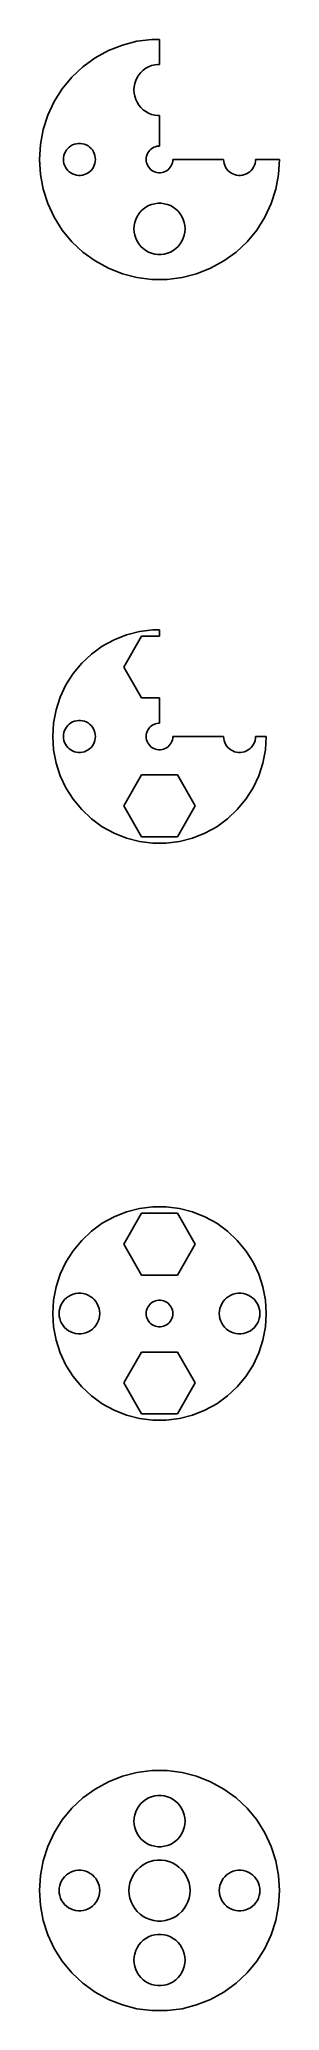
# Model space of a CAD drawing. Header units: metres. Extents: x -11 to 11, y -11 to 173.
import ezdxf

# ---------------------------------------------------------------- set-up
doc = ezdxf.new("R2010")
doc.units = ezdxf.units.M

msp = doc.modelspace()

# ---------------------------------------------------------------- linework, layer by layer
for p, q in [((-4.79001, 172.179), (-6.02805, 171.499)), ((-3.47644, 172.699), (-4.79001, 172.179)), ((-2.10803, 173.051), (-3.47644, 172.699)), ((-0.70639, 173.228), (-2.10803, 173.051)), ((0, 173.228), (-0.70639, 173.228)), ((0, 170.895), (0, 173.228)), ((-8.20088, 169.701), (-9.10144, 168.613)), ((-7.17101, 170.668), (-8.20088, 169.701)), ((-6.02805, 171.499), (-7.17101, 170.668)), ((-2.10313, 169.656), (-1.94164, 169.911)), ((-1.94164, 169.911), (-1.74951, 170.143)), ((-1.74951, 170.143), (-1.52982, 170.349)), ((-1.52982, 170.349), (-1.28598, 170.526)), ((-1.28598, 170.526), (-1.02187, 170.672)), ((-1.02187, 170.672), (-0.741638, 170.783)), ((-0.741638, 170.783), (-0.449707, 170.857)), ((-0.449707, 170.857), (-0.150696, 170.895)), ((-0.150696, 170.895), (0, 170.895)), ((-9.10144, 168.613), (-9.85844, 167.42)), ((-2.39999, 168.5), (-2.38107, 168.801)), ((-2.38107, 168.199), (-2.39999, 168.5)), ((-2.38107, 168.801), (-2.32458, 169.097)), ((-2.32458, 167.903), (-2.38107, 168.199)), ((-2.32458, 169.097), (-2.23146, 169.383)), ((-2.23146, 167.617), (-2.32458, 167.903)), ((-2.23146, 169.383), (-2.10313, 169.656)), ((-10.46, 166.141), (-10.8965, 164.798)), ((-9.85844, 167.42), (-10.46, 166.141)), ((-2.10313, 167.344), (-2.23146, 167.617)), ((-1.94164, 167.089), (-2.10313, 167.344)), ((-1.74951, 166.857), (-1.94164, 167.089)), ((-1.52982, 166.651), (-1.74951, 166.857)), ((-1.28598, 166.474), (-1.52982, 166.651)), ((-1.02187, 166.328), (-1.28598, 166.474)), ((-0.741638, 166.217), (-1.02187, 166.328)), ((-0.449707, 166.143), (-0.741638, 166.217)), ((-0.150696, 166.105), (-0.449707, 166.143)), ((0, 166.105), (-0.150696, 166.105)), ((0, 163.248), (0, 166.105)), ((-10.8965, 164.798), (-11.1613, 163.41)), ((-11.1613, 163.41), (-11.25, 162)), ((-8.98816, 162.188), (-8.95287, 162.373)), ((-8.95287, 162.373), (-8.89465, 162.552)), ((-8.89465, 162.552), (-8.81445, 162.723)), ((-8.81445, 162.723), (-8.71352, 162.882)), ((-8.71352, 162.882), (-8.59344, 163.027)), ((-8.59344, 163.027), (-8.45613, 163.156)), ((-8.45613, 163.156), (-8.30373, 163.266)), ((-8.30373, 163.266), (-8.13866, 163.357)), ((-8.13866, 163.357), (-7.96352, 163.427)), ((-7.96352, 163.427), (-7.78107, 163.473)), ((-7.78107, 163.473), (-7.59418, 163.497)), ((-7.59418, 163.497), (-7.40581, 163.497)), ((-7.40581, 163.497), (-7.21892, 163.473)), ((-7.21892, 163.473), (-7.03647, 163.427)), ((-7.03647, 163.427), (-6.86133, 163.357)), ((-6.86133, 163.357), (-6.69626, 163.266)), ((-6.69626, 163.266), (-6.54385, 163.156)), ((-6.54385, 163.156), (-6.40654, 163.027)), ((-6.40654, 163.027), (-6.28647, 162.882)), ((-6.28647, 162.882), (-6.18553, 162.723)), ((-6.18553, 162.723), (-6.10533, 162.552)), ((-6.10533, 162.552), (-6.04712, 162.373)), ((-6.04712, 162.373), (-6.01183, 162.188)), ((-1.21072, 162.311), (-1.16222, 162.46)), ((-1.16222, 162.46), (-1.09538, 162.602)), ((-1.09538, 162.602), (-1.01126, 162.735)), ((-1.01126, 162.735), (-0.911209, 162.856)), ((-0.911209, 162.856), (-0.796768, 162.963)), ((-0.796768, 162.963), (-0.669769, 163.055)), ((-0.669769, 163.055), (-0.532211, 163.131)), ((-0.532211, 163.131), (-0.386261, 163.189)), ((-0.386261, 163.189), (-0.234222, 163.228)), ((-0.234222, 163.228), (-0.078476, 163.248)), ((-0.078476, 163.248), (0, 163.248)), ((-11.25, 162), (-11.1613, 160.59)), ((-11.1613, 160.59), (-10.8965, 159.202)), ((-9, 162), (-8.98816, 162.188)), ((-8.98816, 161.812), (-9, 162)), ((-8.95287, 161.627), (-8.98816, 161.812)), ((-8.89465, 161.448), (-8.95287, 161.627)), ((-8.81445, 161.277), (-8.89465, 161.448)), ((-8.71352, 161.118), (-8.81445, 161.277)), ((-8.59344, 160.973), (-8.71352, 161.118)), ((-8.45613, 160.844), (-8.59344, 160.973)), ((-8.30373, 160.734), (-8.45613, 160.844)), ((-8.13866, 160.643), (-8.30373, 160.734)), ((-7.96352, 160.573), (-8.13866, 160.643)), ((-7.78107, 160.527), (-7.96352, 160.573)), ((-7.59418, 160.503), (-7.78107, 160.527)), ((-7.40581, 160.503), (-7.59418, 160.503)), ((-7.21892, 160.527), (-7.40581, 160.503)), ((-7.03647, 160.573), (-7.21892, 160.527)), ((-6.86133, 160.643), (-7.03647, 160.573)), ((-6.69626, 160.734), (-6.86133, 160.643)), ((-6.54385, 160.844), (-6.69626, 160.734)), ((-6.40654, 160.973), (-6.54385, 160.844)), ((-6.28647, 161.118), (-6.40654, 160.973)), ((-6.18553, 161.277), (-6.28647, 161.118)), ((-6.10533, 161.448), (-6.18553, 161.277)), ((-6.04712, 161.627), (-6.10533, 161.448)), ((-6.01183, 161.812), (-6.04712, 161.627)), ((-6.01183, 162.188), (-6, 162)), ((-6, 162), (-6.01183, 161.812)), ((-1.25, 162), (-1.24014, 162.157)), ((-1.24014, 161.843), (-1.25, 162)), ((-1.24014, 162.157), (-1.21072, 162.311)), ((-1.21072, 161.689), (-1.24014, 161.843)), ((-1.16222, 161.54), (-1.21072, 161.689)), ((-1.09538, 161.398), (-1.16222, 161.54)), ((-1.01126, 161.265), (-1.09538, 161.398)), ((-0.911209, 161.144), (-1.01126, 161.265)), ((-0.796768, 161.037), (-0.911209, 161.144)), ((-0.669769, 160.945), (-0.796768, 161.037)), ((-0.532211, 160.869), (-0.669769, 160.945)), ((-0.386261, 160.811), (-0.532211, 160.869)), ((-0.234222, 160.772), (-0.386261, 160.811)), ((-0.078476, 160.752), (-0.234222, 160.772)), ((0.078476, 160.752), (-0.078476, 160.752)), ((0.234222, 160.772), (0.078476, 160.752)), ((0.386261, 160.811), (0.234222, 160.772)), ((0.532211, 160.869), (0.386261, 160.811)), ((0.669769, 160.945), (0.532211, 160.869)), ((0.796768, 161.037), (0.669769, 160.945)), ((0.911209, 161.144), (0.796768, 161.037)), ((1.01126, 161.265), (0.911209, 161.144)), ((1.09538, 161.398), (1.01126, 161.265)), ((1.16222, 161.54), (1.09538, 161.398)), ((1.21072, 161.689), (1.16222, 161.54)), ((1.24014, 161.843), (1.21072, 161.689)), ((1.25, 162), (1.24014, 161.843)), ((6, 162), (1.25, 162)), ((6.01183, 161.812), (6, 162)), ((6.04712, 161.627), (6.01183, 161.812)), ((6.10533, 161.448), (6.04712, 161.627)), ((6.18553, 161.277), (6.10533, 161.448)), ((6.28647, 161.118), (6.18553, 161.277)), ((6.40654, 160.973), (6.28647, 161.118)), ((6.54385, 160.844), (6.40654, 160.973)), ((6.69626, 160.734), (6.54385, 160.844)), ((6.86133, 160.643), (6.69626, 160.734)), ((7.03647, 160.573), (6.86133, 160.643)), ((7.21892, 160.527), (7.03647, 160.573)), ((7.40581, 160.503), (7.21892, 160.527)), ((7.59418, 160.503), (7.40581, 160.503)), ((7.78107, 160.527), (7.59418, 160.503)), ((7.96352, 160.573), (7.78107, 160.527)), ((8.13866, 160.643), (7.96352, 160.573)), ((8.30373, 160.734), (8.13866, 160.643)), ((8.45613, 160.844), (8.30373, 160.734)), ((8.59344, 160.973), (8.45613, 160.844)), ((8.71352, 161.118), (8.59344, 160.973)), ((8.81445, 161.277), (8.71352, 161.118)), ((8.89465, 161.448), (8.81445, 161.277)), ((8.95287, 161.627), (8.89465, 161.448)), ((8.98816, 161.812), (8.95287, 161.627)), ((9, 162), (8.98816, 161.812)), ((11.25, 162), (9, 162)), ((10.8965, 159.202), (11.1613, 160.59)), ((11.1613, 160.59), (11.25, 162)), ((-10.8965, 159.202), (-10.46, 157.859)), ((10.46, 157.859), (10.8965, 159.202)), ((-10.46, 157.859), (-9.85844, 156.58)), ((-2.10313, 156.656), (-1.94164, 156.911)), ((-1.94164, 156.911), (-1.74951, 157.143)), ((-1.74951, 157.143), (-1.52982, 157.349)), ((-1.52982, 157.349), (-1.28598, 157.526)), ((-1.28598, 157.526), (-1.02187, 157.672)), ((-1.02187, 157.672), (-0.741638, 157.783)), ((-0.741638, 157.783), (-0.449707, 157.857)), ((-0.449707, 157.857), (-0.150696, 157.895)), ((-0.150696, 157.895), (0.150696, 157.895)), ((0.150696, 157.895), (0.449707, 157.857)), ((0.449707, 157.857), (0.741638, 157.783)), ((0.741638, 157.783), (1.02187, 157.672)), ((1.02187, 157.672), (1.28598, 157.526)), ((1.28598, 157.526), (1.52982, 157.349)), ((1.52982, 157.349), (1.74951, 157.143)), ((1.74951, 157.143), (1.94164, 156.911)), ((1.94164, 156.911), (2.10313, 156.656)), ((9.85844, 156.58), (10.46, 157.859)), ((-9.85844, 156.58), (-9.10144, 155.387)), ((-9.10144, 155.387), (-8.20088, 154.299)), ((-2.39999, 155.5), (-2.38107, 155.801)), ((-2.38107, 155.199), (-2.39999, 155.5)), ((-2.38107, 155.801), (-2.32458, 156.097)), ((-2.32458, 154.903), (-2.38107, 155.199)), ((-2.32458, 156.097), (-2.23146, 156.383)), ((-2.23146, 156.383), (-2.10313, 156.656)), ((2.10313, 156.656), (2.23146, 156.383)), ((2.23146, 156.383), (2.32458, 156.097)), ((2.32458, 156.097), (2.38107, 155.801)), ((2.38107, 155.199), (2.32458, 154.903)), ((2.38107, 155.801), (2.39999, 155.5)), ((2.39999, 155.5), (2.38107, 155.199)), ((8.20088, 154.299), (9.10144, 155.387)), ((9.10144, 155.387), (9.85844, 156.58)), ((-8.20088, 154.299), (-7.17101, 153.332)), ((-7.17101, 153.332), (-6.02805, 152.501)), ((-2.23146, 154.617), (-2.32458, 154.903)), ((-2.10313, 154.344), (-2.23146, 154.617)), ((-1.94164, 154.089), (-2.10313, 154.344)), ((-1.74951, 153.857), (-1.94164, 154.089)), ((-1.52982, 153.651), (-1.74951, 153.857)), ((-1.28598, 153.474), (-1.52982, 153.651)), ((-1.02187, 153.328), (-1.28598, 153.474)), ((-0.741638, 153.217), (-1.02187, 153.328)), ((-0.449707, 153.143), (-0.741638, 153.217)), ((-0.150696, 153.105), (-0.449707, 153.143)), ((0.150696, 153.105), (-0.150696, 153.105)), ((0.449707, 153.143), (0.150696, 153.105)), ((0.741638, 153.217), (0.449707, 153.143)), ((1.02187, 153.328), (0.741638, 153.217)), ((1.28598, 153.474), (1.02187, 153.328)), ((1.52982, 153.651), (1.28598, 153.474)), ((1.74951, 153.857), (1.52982, 153.651)), ((1.94164, 154.089), (1.74951, 153.857)), ((2.10313, 154.344), (1.94164, 154.089)), ((2.23146, 154.617), (2.10313, 154.344)), ((2.32458, 154.903), (2.23146, 154.617)), ((6.02805, 152.501), (7.17101, 153.332)), ((7.17101, 153.332), (8.20088, 154.299)), ((-6.02805, 152.501), (-4.79001, 151.821)), ((-4.79001, 151.821), (-3.47644, 151.301)), ((-3.47644, 151.301), (-2.10803, 150.949)), ((2.10803, 150.949), (3.47644, 151.301)), ((3.47644, 151.301), (4.79001, 151.821)), ((4.79001, 151.821), (6.02805, 152.501)), ((-2.10803, 150.949), (-0.70639, 150.772)), ((-0.70639, 150.772), (0.70639, 150.772)), ((0.70639, 150.772), (2.10803, 150.949)), ((-5.35826, 116.443), (-6.37424, 115.705)), ((-4.25778, 117.048), (-5.35826, 116.443)), ((-3.09016, 117.511), (-4.25778, 117.048)), ((-3.34659, 114.5), (-1.67329, 117.398)), ((-1.87381, 117.823), (-3.09016, 117.511)), ((-0.627899, 117.98), (-1.87381, 117.823)), ((-1.67329, 117.398), (0, 117.398)), ((0, 117.98), (-0.627899, 117.98)), ((0, 117.398), (0, 117.98)), ((-7.28967, 114.845), (-8.09016, 113.878)), ((-6.37424, 115.705), (-7.28967, 114.845)), ((-1.67329, 111.602), (-3.34659, 114.5)), ((-8.76306, 112.818), (-9.29776, 111.681)), ((-8.09016, 113.878), (-8.76306, 112.818)), ((-9.29776, 111.681), (-9.68582, 110.487)), ((0, 111.602), (-1.67329, 111.602)), ((0, 109.248), (0, 111.602)), ((-9.92114, 109.253), (-10, 108)), ((-9.68582, 110.487), (-9.92114, 109.253)), ((-8.81445, 108.723), (-8.71352, 108.882)), ((-8.71352, 108.882), (-8.59344, 109.027)), ((-8.59344, 109.027), (-8.45613, 109.156)), ((-8.45613, 109.156), (-8.30373, 109.266)), ((-8.30373, 109.266), (-8.13866, 109.357)), ((-8.13866, 109.357), (-7.96352, 109.427)), ((-7.96352, 109.427), (-7.78107, 109.473)), ((-7.78107, 109.473), (-7.59418, 109.497)), ((-7.59418, 109.497), (-7.40581, 109.497)), ((-7.40581, 109.497), (-7.21892, 109.473)), ((-7.21892, 109.473), (-7.03647, 109.427)), ((-7.03647, 109.427), (-6.86133, 109.357)), ((-6.86133, 109.357), (-6.69626, 109.266)), ((-6.69626, 109.266), (-6.54385, 109.156)), ((-6.54385, 109.156), (-6.40654, 109.027)), ((-6.40654, 109.027), (-6.28647, 108.882)), ((-6.28647, 108.882), (-6.18553, 108.723)), ((-1.01126, 108.735), (-0.911209, 108.856)), ((-0.911209, 108.856), (-0.796768, 108.963)), ((-0.796768, 108.963), (-0.669769, 109.055)), ((-0.669769, 109.055), (-0.532211, 109.131)), ((-0.532211, 109.131), (-0.386261, 109.189)), ((-0.386261, 109.189), (-0.234222, 109.228)), ((-0.234222, 109.228), (-0.078476, 109.248)), ((-0.078476, 109.248), (0, 109.248)), ((-10, 108), (-9.92114, 106.747)), ((-9, 108), (-8.98816, 108.188)), ((-8.98816, 107.812), (-9, 108)), ((-8.98816, 108.188), (-8.95287, 108.373)), ((-8.95287, 107.627), (-8.98816, 107.812)), ((-8.95287, 108.373), (-8.89465, 108.552)), ((-8.89465, 107.448), (-8.95287, 107.627)), ((-8.89465, 108.552), (-8.81445, 108.723)), ((-8.81445, 107.277), (-8.89465, 107.448)), ((-8.71352, 107.118), (-8.81445, 107.277)), ((-8.59344, 106.973), (-8.71352, 107.118)), ((-6.28647, 107.118), (-6.40654, 106.973)), ((-6.18553, 107.277), (-6.28647, 107.118)), ((-6.18553, 108.723), (-6.10533, 108.552)), ((-6.10533, 107.448), (-6.18553, 107.277)), ((-6.10533, 108.552), (-6.04712, 108.373)), ((-6.04712, 107.627), (-6.10533, 107.448)), ((-6.04712, 108.373), (-6.01183, 108.188)), ((-6.01183, 107.812), (-6.04712, 107.627)), ((-6.01183, 108.188), (-6, 108)), ((-6, 108), (-6.01183, 107.812)), ((-1.25, 108), (-1.24014, 108.157)), ((-1.24014, 107.843), (-1.25, 108)), ((-1.24014, 108.157), (-1.21072, 108.311)), ((-1.21072, 107.689), (-1.24014, 107.843)), ((-1.21072, 108.311), (-1.16222, 108.46)), ((-1.16222, 107.54), (-1.21072, 107.689)), ((-1.16222, 108.46), (-1.09538, 108.602)), ((-1.09538, 107.398), (-1.16222, 107.54)), ((-1.09538, 108.602), (-1.01126, 108.735)), ((-1.01126, 107.265), (-1.09538, 107.398)), ((-0.911209, 107.144), (-1.01126, 107.265)), ((-0.796768, 107.037), (-0.911209, 107.144)), ((-0.669769, 106.945), (-0.796768, 107.037)), ((0.796768, 107.037), (0.669769, 106.945)), ((0.911209, 107.144), (0.796768, 107.037)), ((1.01126, 107.265), (0.911209, 107.144)), ((1.09538, 107.398), (1.01126, 107.265)), ((1.16222, 107.54), (1.09538, 107.398)), ((1.21072, 107.689), (1.16222, 107.54)), ((1.24014, 107.843), (1.21072, 107.689)), ((1.25, 108), (1.24014, 107.843)), ((6, 108), (1.25, 108)), ((6.01183, 107.812), (6, 108)), ((6.04712, 107.627), (6.01183, 107.812)), ((6.10533, 107.448), (6.04712, 107.627)), ((6.18553, 107.277), (6.10533, 107.448)), ((6.28647, 107.118), (6.18553, 107.277)), ((6.40654, 106.973), (6.28647, 107.118)), ((8.71352, 107.118), (8.59344, 106.973)), ((8.81445, 107.277), (8.71352, 107.118)), ((8.89465, 107.448), (8.81445, 107.277)), ((8.95287, 107.627), (8.89465, 107.448)), ((8.98816, 107.812), (8.95287, 107.627)), ((9, 108), (8.98816, 107.812)), ((10, 108), (9, 108)), ((9.92114, 106.747), (10, 108)), ((-9.92114, 106.747), (-9.68582, 105.513)), ((-9.68582, 105.513), (-9.29776, 104.319)), ((-8.45613, 106.844), (-8.59344, 106.973)), ((-8.30373, 106.734), (-8.45613, 106.844)), ((-8.13866, 106.643), (-8.30373, 106.734)), ((-7.96352, 106.573), (-8.13866, 106.643)), ((-7.78107, 106.527), (-7.96352, 106.573)), ((-7.59418, 106.503), (-7.78107, 106.527)), ((-7.40581, 106.503), (-7.59418, 106.503)), ((-7.21892, 106.527), (-7.40581, 106.503)), ((-7.03647, 106.573), (-7.21892, 106.527)), ((-6.86133, 106.643), (-7.03647, 106.573)), ((-6.69626, 106.734), (-6.86133, 106.643)), ((-6.54385, 106.844), (-6.69626, 106.734)), ((-6.40654, 106.973), (-6.54385, 106.844)), ((-0.532211, 106.869), (-0.669769, 106.945)), ((-0.386261, 106.811), (-0.532211, 106.869)), ((-0.234222, 106.772), (-0.386261, 106.811)), ((-0.078476, 106.752), (-0.234222, 106.772)), ((0.078476, 106.752), (-0.078476, 106.752)), ((0.234222, 106.772), (0.078476, 106.752)), ((0.386261, 106.811), (0.234222, 106.772)), ((0.532211, 106.869), (0.386261, 106.811)), ((0.669769, 106.945), (0.532211, 106.869)), ((6.54385, 106.844), (6.40654, 106.973)), ((6.69626, 106.734), (6.54385, 106.844)), ((6.86133, 106.643), (6.69626, 106.734)), ((7.03647, 106.573), (6.86133, 106.643)), ((7.21892, 106.527), (7.03647, 106.573)), ((7.40581, 106.503), (7.21892, 106.527)), ((7.59418, 106.503), (7.40581, 106.503)), ((7.78107, 106.527), (7.59418, 106.503)), ((7.96352, 106.573), (7.78107, 106.527)), ((8.13866, 106.643), (7.96352, 106.573)), ((8.30373, 106.734), (8.13866, 106.643)), ((8.45613, 106.844), (8.30373, 106.734)), ((8.59344, 106.973), (8.45613, 106.844)), ((9.29776, 104.319), (9.68582, 105.513)), ((9.68582, 105.513), (9.92114, 106.747)), ((-9.29776, 104.319), (-8.76306, 103.182)), ((-3.34659, 101.5), (-1.67329, 104.398)), ((-1.67329, 104.398), (1.67329, 104.398)), ((1.67329, 104.398), (3.34659, 101.5)), ((8.76306, 103.182), (9.29776, 104.319)), ((-8.76306, 103.182), (-8.09016, 102.122)), ((-8.09016, 102.122), (-7.28967, 101.155)), ((-1.67329, 98.6018), (-3.34659, 101.5)), ((3.34659, 101.5), (1.67329, 98.6018)), ((7.28967, 101.155), (8.09016, 102.122)), ((8.09016, 102.122), (8.76306, 103.182)), ((-7.28967, 101.155), (-6.37424, 100.295)), ((-6.37424, 100.295), (-5.35826, 99.5567)), ((5.35826, 99.5567), (6.37424, 100.295)), ((6.37424, 100.295), (7.28967, 101.155)), ((-5.35826, 99.5567), (-4.25778, 98.9517)), ((-4.25778, 98.9517), (-3.09016, 98.4894)), ((-3.09016, 98.4894), (-1.87381, 98.1771)), ((-1.87381, 98.1771), (-0.627899, 98.0197)), ((1.67329, 98.6018), (-1.67329, 98.6018)), ((-0.627899, 98.0197), (0.627899, 98.0197)), ((0.627899, 98.0197), (1.87381, 98.1771)), ((1.87381, 98.1771), (3.09016, 98.4894)), ((3.09016, 98.4894), (4.25778, 98.9517)), ((4.25778, 98.9517), (5.35826, 99.5567)), ((-4.25778, 63.0483), (-5.35826, 62.4433)), ((-3.09016, 63.5106), (-4.25778, 63.0483)), ((-3.34659, 60.5), (-1.67329, 63.3982)), ((-1.87381, 63.8229), (-3.09016, 63.5106)), ((-0.627899, 63.9803), (-1.87381, 63.8229)), ((-1.67329, 63.3982), (1.67329, 63.3982)), ((0.627899, 63.9803), (-0.627899, 63.9803)), ((1.87381, 63.8229), (0.627899, 63.9803)), ((1.67329, 63.3982), (3.34659, 60.5)), ((3.09016, 63.5106), (1.87381, 63.8229)), ((4.25778, 63.0483), (3.09016, 63.5106)), ((5.35826, 62.4433), (4.25778, 63.0483)), ((-6.37424, 61.7051), (-7.28967, 60.8455)), ((-5.35826, 62.4433), (-6.37424, 61.7051)), ((6.37424, 61.7051), (5.35826, 62.4433)), ((7.28967, 60.8455), (6.37424, 61.7051)), ((-8.09016, 59.8778), (-8.76306, 58.8175)), ((-7.28967, 60.8455), (-8.09016, 59.8778)), ((-1.67329, 57.6018), (-3.34659, 60.5)), ((3.34659, 60.5), (1.67329, 57.6018)), ((8.09016, 59.8778), (7.28967, 60.8455)), ((8.76306, 58.8175), (8.09016, 59.8778)), ((-9.29776, 57.6812), (-9.68582, 56.4869)), ((-8.76306, 58.8175), (-9.29776, 57.6812)), ((1.67329, 57.6018), (-1.67329, 57.6018)), ((9.29776, 57.6812), (8.76306, 58.8175)), ((9.68582, 56.4869), (9.29776, 57.6812)), ((-9.68582, 56.4869), (-9.92114, 55.2533)), ((-8.88504, 55.3006), (-8.71111, 55.464)), ((-8.71111, 55.464), (-8.51807, 55.6042)), ((-8.51807, 55.6042), (-8.30898, 55.7192)), ((-8.30898, 55.7192), (-8.08713, 55.807)), ((-8.08713, 55.807), (-7.85602, 55.8663)), ((-7.85602, 55.8663), (-7.61929, 55.8962)), ((-7.61929, 55.8962), (-7.38069, 55.8962)), ((-7.38069, 55.8962), (-7.14397, 55.8663)), ((-7.14397, 55.8663), (-6.91286, 55.807)), ((-6.91286, 55.807), (-6.69101, 55.7192)), ((-6.69101, 55.7192), (-6.48192, 55.6042)), ((-6.48192, 55.6042), (-6.28888, 55.464)), ((-6.28888, 55.464), (-6.11494, 55.3006)), ((6.11494, 55.3006), (6.28888, 55.464)), ((6.28888, 55.464), (6.48192, 55.6042)), ((6.48192, 55.6042), (6.69101, 55.7192)), ((6.69101, 55.7192), (6.91286, 55.807)), ((6.91286, 55.807), (7.14397, 55.8663)), ((7.14397, 55.8663), (7.38069, 55.8962)), ((7.38069, 55.8962), (7.61929, 55.8962)), ((7.61929, 55.8962), (7.85602, 55.8663)), ((7.85602, 55.8663), (8.08713, 55.807)), ((8.08713, 55.807), (8.30898, 55.7192)), ((8.30898, 55.7192), (8.51807, 55.6042)), ((8.51807, 55.6042), (8.71111, 55.464)), ((8.71111, 55.464), (8.88504, 55.3006)), ((9.92114, 55.2533), (9.68582, 56.4869)), ((-9.92114, 55.2533), (-10, 54)), ((-10, 54), (-9.92114, 52.7467)), ((-9.39999, 54), (-9.38501, 54.2381)), ((-9.38501, 53.7619), (-9.39999, 54)), ((-9.38501, 54.2381), (-9.3403, 54.4725)), ((-9.3403, 53.5275), (-9.38501, 53.7619)), ((-9.3403, 54.4725), (-9.26657, 54.6994)), ((-9.26657, 53.3006), (-9.3403, 53.5275)), ((-9.26657, 54.6994), (-9.16498, 54.9153)), ((-9.16498, 54.9153), (-9.03712, 55.1168)), ((-9.03712, 55.1168), (-8.88504, 55.3006)), ((-6.11494, 55.3006), (-5.96286, 55.1168)), ((-5.96286, 55.1168), (-5.83501, 54.9153)), ((-5.83501, 54.9153), (-5.73341, 54.6994)), ((-5.73341, 54.6994), (-5.65968, 54.4725)), ((-5.65968, 53.5275), (-5.73341, 53.3006)), ((-5.65968, 54.4725), (-5.61497, 54.2381)), ((-5.61497, 53.7619), (-5.65968, 53.5275)), ((-5.61497, 54.2381), (-5.59999, 54)), ((-5.59999, 54), (-5.61497, 53.7619)), ((-1.25, 54), (-1.24014, 54.1567)), ((-1.24014, 53.8433), (-1.25, 54)), ((-1.24014, 54.1567), (-1.21072, 54.3109)), ((-1.21072, 53.6891), (-1.24014, 53.8433)), ((-1.21072, 54.3109), (-1.16222, 54.4601)), ((-1.16222, 53.5399), (-1.21072, 53.6891)), ((-1.16222, 54.4601), (-1.09538, 54.6022)), ((-1.09538, 53.3978), (-1.16222, 53.5399)), ((-1.09538, 54.6022), (-1.01126, 54.7347)), ((-1.01126, 54.7347), (-0.911209, 54.8557)), ((-0.911209, 54.8557), (-0.796768, 54.9631)), ((-0.796768, 54.9631), (-0.669769, 55.0554)), ((-0.669769, 55.0554), (-0.532211, 55.131)), ((-0.532211, 55.131), (-0.386261, 55.1888)), ((-0.386261, 55.1888), (-0.234222, 55.2278)), ((-0.234222, 55.2278), (-0.078476, 55.2475)), ((-0.078476, 55.2475), (0.078476, 55.2475)), ((0.078476, 55.2475), (0.234222, 55.2278)), ((0.234222, 55.2278), (0.386261, 55.1888)), ((0.386261, 55.1888), (0.532211, 55.131)), ((0.532211, 55.131), (0.669769, 55.0554)), ((0.669769, 55.0554), (0.796768, 54.9631)), ((0.796768, 54.9631), (0.911209, 54.8557)), ((0.911209, 54.8557), (1.01126, 54.7347)), ((1.01126, 54.7347), (1.09538, 54.6022)), ((1.09538, 54.6022), (1.16222, 54.4601)), ((1.16222, 53.5399), (1.09538, 53.3978)), ((1.16222, 54.4601), (1.21072, 54.3109)), ((1.21072, 53.6891), (1.16222, 53.5399)), ((1.21072, 54.3109), (1.24014, 54.1567)), ((1.24014, 53.8433), (1.21072, 53.6891)), ((1.24014, 54.1567), (1.25, 54)), ((1.25, 54), (1.24014, 53.8433)), ((5.59999, 54), (5.61497, 54.2381)), ((5.61497, 53.7619), (5.59999, 54)), ((5.61497, 54.2381), (5.65968, 54.4725)), ((5.65968, 53.5275), (5.61497, 53.7619)), ((5.65968, 54.4725), (5.73341, 54.6994)), ((5.73341, 53.3006), (5.65968, 53.5275)), ((5.73341, 54.6994), (5.83501, 54.9153)), ((5.83501, 54.9153), (5.96286, 55.1168)), ((5.96286, 55.1168), (6.11494, 55.3006)), ((8.88504, 55.3006), (9.03712, 55.1168)), ((9.03712, 55.1168), (9.16498, 54.9153)), ((9.16498, 54.9153), (9.26657, 54.6994)), ((9.26657, 54.6994), (9.3403, 54.4725)), ((9.3403, 53.5275), (9.26657, 53.3006)), ((9.3403, 54.4725), (9.38501, 54.2381)), ((9.38501, 53.7619), (9.3403, 53.5275)), ((9.38501, 54.2381), (9.39999, 54)), ((9.39999, 54), (9.38501, 53.7619)), ((10, 54), (9.92114, 55.2533)), ((9.92114, 52.7467), (10, 54)), ((-9.92114, 52.7467), (-9.68582, 51.5131)), ((-9.16498, 53.0847), (-9.26657, 53.3006)), ((-9.03712, 52.8832), (-9.16498, 53.0847)), ((-8.88504, 52.6994), (-9.03712, 52.8832)), ((-8.71111, 52.536), (-8.88504, 52.6994)), ((-8.51807, 52.3958), (-8.71111, 52.536)), ((-8.30898, 52.2808), (-8.51807, 52.3958)), ((-8.08713, 52.193), (-8.30898, 52.2808)), ((-7.85602, 52.1337), (-8.08713, 52.193)), ((-7.61929, 52.1038), (-7.85602, 52.1337)), ((-7.38069, 52.1038), (-7.61929, 52.1038)), ((-7.14397, 52.1337), (-7.38069, 52.1038)), ((-6.91286, 52.193), (-7.14397, 52.1337)), ((-6.69101, 52.2808), (-6.91286, 52.193)), ((-6.48192, 52.3958), (-6.69101, 52.2808)), ((-6.28888, 52.536), (-6.48192, 52.3958)), ((-6.11494, 52.6994), (-6.28888, 52.536)), ((-5.96286, 52.8832), (-6.11494, 52.6994)), ((-5.83501, 53.0847), (-5.96286, 52.8832)), ((-5.73341, 53.3006), (-5.83501, 53.0847)), ((-1.01126, 53.2653), (-1.09538, 53.3978)), ((-0.911209, 53.1443), (-1.01126, 53.2653)), ((-0.796768, 53.0369), (-0.911209, 53.1443)), ((-0.669769, 52.9446), (-0.796768, 53.0369)), ((-0.532211, 52.869), (-0.669769, 52.9446)), ((-0.386261, 52.8112), (-0.532211, 52.869)), ((-0.234222, 52.7722), (-0.386261, 52.8112)), ((-0.078476, 52.7525), (-0.234222, 52.7722)), ((0.078476, 52.7525), (-0.078476, 52.7525)), ((0.234222, 52.7722), (0.078476, 52.7525)), ((0.386261, 52.8112), (0.234222, 52.7722)), ((0.532211, 52.869), (0.386261, 52.8112)), ((0.669769, 52.9446), (0.532211, 52.869)), ((0.796768, 53.0369), (0.669769, 52.9446)), ((0.911209, 53.1443), (0.796768, 53.0369)), ((1.01126, 53.2653), (0.911209, 53.1443)), ((1.09538, 53.3978), (1.01126, 53.2653)), ((5.83501, 53.0847), (5.73341, 53.3006)), ((5.96286, 52.8832), (5.83501, 53.0847)), ((6.11494, 52.6994), (5.96286, 52.8832)), ((6.28888, 52.536), (6.11494, 52.6994)), ((6.48192, 52.3958), (6.28888, 52.536)), ((6.69101, 52.2808), (6.48192, 52.3958)), ((6.91286, 52.193), (6.69101, 52.2808)), ((7.14397, 52.1337), (6.91286, 52.193)), ((7.38069, 52.1038), (7.14397, 52.1337)), ((7.61929, 52.1038), (7.38069, 52.1038)), ((7.85602, 52.1337), (7.61929, 52.1038)), ((8.08713, 52.193), (7.85602, 52.1337)), ((8.30898, 52.2808), (8.08713, 52.193)), ((8.51807, 52.3958), (8.30898, 52.2808)), ((8.71111, 52.536), (8.51807, 52.3958)), ((8.88504, 52.6994), (8.71111, 52.536)), ((9.03712, 52.8832), (8.88504, 52.6994)), ((9.16498, 53.0847), (9.03712, 52.8832)), ((9.26657, 53.3006), (9.16498, 53.0847)), ((9.68582, 51.5131), (9.92114, 52.7467)), ((-9.68582, 51.5131), (-9.29776, 50.3188)), ((-9.29776, 50.3188), (-8.76306, 49.1825)), ((-3.34659, 47.5), (-1.67329, 50.3982)), ((-1.67329, 50.3982), (1.67329, 50.3982)), ((1.67329, 50.3982), (3.34659, 47.5)), ((8.76306, 49.1825), (9.29776, 50.3188)), ((9.29776, 50.3188), (9.68582, 51.5131)), ((-8.76306, 49.1825), (-8.09016, 48.1222)), ((-8.09016, 48.1222), (-7.28967, 47.1545)), ((7.28967, 47.1545), (8.09016, 48.1222)), ((8.09016, 48.1222), (8.76306, 49.1825)), ((-7.28967, 47.1545), (-6.37424, 46.2949)), ((-6.37424, 46.2949), (-5.35826, 45.5567)), ((-1.67329, 44.6018), (-3.34659, 47.5)), ((3.34659, 47.5), (1.67329, 44.6018)), ((5.35826, 45.5567), (6.37424, 46.2949)), ((6.37424, 46.2949), (7.28967, 47.1545)), ((-5.35826, 45.5567), (-4.25778, 44.9517)), ((-4.25778, 44.9517), (-3.09016, 44.4894)), ((-3.09016, 44.4894), (-1.87381, 44.1771)), ((1.67329, 44.6018), (-1.67329, 44.6018)), ((1.87381, 44.1771), (3.09016, 44.4894)), ((3.09016, 44.4894), (4.25778, 44.9517)), ((4.25778, 44.9517), (5.35826, 45.5567)), ((-1.87381, 44.1771), (-0.627899, 44.0197)), ((-0.627899, 44.0197), (0.627899, 44.0197)), ((0.627899, 44.0197), (1.87381, 44.1771)), ((-0.70639, 11.2278), (-2.10803, 11.0507)), ((0.70639, 11.2278), (-0.70639, 11.2278)), ((2.10803, 11.0507), (0.70639, 11.2278)), ((-6.02805, 9.49869), (-7.17101, 8.66827)), ((-4.79001, 10.1793), (-6.02805, 9.49869)), ((-3.47644, 10.6994), (-4.79001, 10.1793)), ((-2.10803, 11.0507), (-3.47644, 10.6994)), ((3.47644, 10.6994), (2.10803, 11.0507)), ((4.79001, 10.1793), (3.47644, 10.6994)), ((6.02805, 9.49869), (4.79001, 10.1793)), ((7.17101, 8.66827), (6.02805, 9.49869)), ((-8.20088, 7.70114), (-9.10144, 6.61258)), ((-7.17101, 8.66827), (-8.20088, 7.70114)), ((-2.32458, 7.09685), (-2.23146, 7.38348)), ((-2.23146, 7.38348), (-2.10313, 7.6562)), ((-2.10313, 7.6562), (-1.94164, 7.91068)), ((-1.94164, 7.91068), (-1.74951, 8.1429)), ((-1.74951, 8.1429), (-1.52982, 8.34923)), ((-1.52982, 8.34923), (-1.28598, 8.52638)), ((-1.28598, 8.52638), (-1.02187, 8.67157)), ((-1.02187, 8.67157), (-0.741638, 8.78253)), ((-0.741638, 8.78253), (-0.449707, 8.85748)), ((-0.449707, 8.85748), (-0.150696, 8.89526)), ((-0.150696, 8.89526), (0.150696, 8.89526)), ((0.150696, 8.89526), (0.449707, 8.85748)), ((0.449707, 8.85748), (0.741638, 8.78253)), ((0.741638, 8.78253), (1.02187, 8.67157)), ((1.02187, 8.67157), (1.28598, 8.52638)), ((1.28598, 8.52638), (1.52982, 8.34923)), ((1.52982, 8.34923), (1.74951, 8.1429)), ((1.74951, 8.1429), (1.94164, 7.91068)), ((1.94164, 7.91068), (2.10313, 7.6562)), ((2.10313, 7.6562), (2.23146, 7.38348)), ((2.23146, 7.38348), (2.32458, 7.09685)), ((8.20088, 7.70114), (7.17101, 8.66827)), ((9.10144, 6.61258), (8.20088, 7.70114)), ((-9.10144, 6.61258), (-9.85844, 5.41972)), ((-2.39999, 6.5), (-2.38107, 6.8008)), ((-2.38107, 6.19919), (-2.39999, 6.5)), ((-2.38107, 6.8008), (-2.32458, 7.09685)), ((-2.32458, 5.90314), (-2.38107, 6.19919)), ((-2.23146, 5.6165), (-2.32458, 5.90314)), ((-2.10313, 5.34378), (-2.23146, 5.6165)), ((2.23146, 5.6165), (2.10313, 5.34378)), ((2.32458, 5.90314), (2.23146, 5.6165)), ((2.32458, 7.09685), (2.38107, 6.8008)), ((2.38107, 6.19919), (2.32458, 5.90314)), ((2.38107, 6.8008), (2.39999, 6.5)), ((2.39999, 6.5), (2.38107, 6.19919)), ((9.85844, 5.41972), (9.10144, 6.61258)), ((-10.46, 4.14139), (-10.8965, 2.79776)), ((-9.85844, 5.41972), (-10.46, 4.14139)), ((-1.94164, 5.08931), (-2.10313, 5.34378)), ((-1.74951, 4.85709), (-1.94164, 5.08931)), ((-1.52982, 4.65076), (-1.74951, 4.85709)), ((-1.28598, 4.4736), (-1.52982, 4.65076)), ((-1.02187, 4.32841), (-1.28598, 4.4736)), ((-0.741638, 4.21745), (-1.02187, 4.32841)), ((-0.449707, 4.1425), (-0.741638, 4.21745)), ((-0.150696, 4.10472), (-0.449707, 4.1425)), ((0.150696, 4.10472), (-0.150696, 4.10472)), ((0.449707, 4.1425), (0.150696, 4.10472)), ((0.741638, 4.21745), (0.449707, 4.1425)), ((1.02187, 4.32841), (0.741638, 4.21745)), ((1.28598, 4.4736), (1.02187, 4.32841)), ((1.52982, 4.65076), (1.28598, 4.4736)), ((1.74951, 4.85709), (1.52982, 4.65076)), ((1.94164, 5.08931), (1.74951, 4.85709)), ((2.10313, 5.34378), (1.94164, 5.08931)), ((10.46, 4.14139), (9.85844, 5.41972)), ((10.8965, 2.79776), (10.46, 4.14139)), ((-10.8965, 2.79776), (-11.1613, 1.40999)), ((-8.08713, 1.80701), (-7.85602, 1.86633)), ((-7.85602, 1.86633), (-7.61929, 1.89624)), ((-7.61929, 1.89624), (-7.38069, 1.89624)), ((-7.38069, 1.89624), (-7.14397, 1.86633)), ((-7.14397, 1.86633), (-6.91286, 1.80701)), ((-2.31378, 1.68106), (-2.08484, 1.95779)), ((-2.08484, 1.95779), (-1.82303, 2.20366)), ((-1.82303, 2.20366), (-1.53246, 2.41476)), ((-1.53246, 2.41476), (-1.21773, 2.5878)), ((-1.21773, 2.5878), (-0.883774, 2.72002)), ((-0.883774, 2.72002), (-0.535904, 2.80933)), ((-0.535904, 2.80933), (-0.179565, 2.85435)), ((-0.179565, 2.85435), (0.179565, 2.85435)), ((0.179565, 2.85435), (0.535904, 2.80933)), ((0.535904, 2.80933), (0.883774, 2.72002)), ((0.883774, 2.72002), (1.21773, 2.5878)), ((1.21773, 2.5878), (1.53246, 2.41476)), ((1.53246, 2.41476), (1.82303, 2.20366)), ((1.82303, 2.20366), (2.08484, 1.95779)), ((2.08484, 1.95779), (2.31378, 1.68106)), ((6.91286, 1.80701), (7.14397, 1.86633)), ((7.14397, 1.86633), (7.38069, 1.89624)), ((7.38069, 1.89624), (7.61929, 1.89624)), ((7.61929, 1.89624), (7.85602, 1.86633)), ((7.85602, 1.86633), (8.08713, 1.80701)), ((11.1613, 1.40999), (10.8965, 2.79776)), ((-11.1613, 1.40999), (-11.25, 0)), ((-11.25, 0), (-11.1613, -1.40999)), ((-9.39999, 0), (-9.38501, 0.238129)), ((-9.38501, -0.238129), (-9.39999, 0)), ((-9.38501, 0.238129), (-9.3403, 0.472504)), ((-9.3403, 0.472504), (-9.26657, 0.699432)), ((-9.26657, 0.699432), (-9.16498, 0.915329)), ((-9.16498, 0.915329), (-9.03712, 1.11679)), ((-9.03712, 1.11679), (-8.88504, 1.30063)), ((-8.88504, 1.30063), (-8.71111, 1.46397)), ((-8.71111, 1.46397), (-8.51807, 1.60422)), ((-8.51807, 1.60422), (-8.30898, 1.71916)), ((-8.30898, 1.71916), (-8.08713, 1.80701)), ((-6.91286, 1.80701), (-6.69101, 1.71916)), ((-6.69101, 1.71916), (-6.48192, 1.60422)), ((-6.48192, 1.60422), (-6.28888, 1.46397)), ((-6.28888, 1.46397), (-6.11494, 1.30063)), ((-6.11494, 1.30063), (-5.96286, 1.11679)), ((-5.96286, 1.11679), (-5.83501, 0.915329)), ((-5.83501, 0.915329), (-5.73341, 0.699432)), ((-5.73341, 0.699432), (-5.65968, 0.472504)), ((-5.65968, 0.472504), (-5.61497, 0.238129)), ((-5.61497, 0.238129), (-5.59999, 0)), ((-5.59999, 0), (-5.61497, -0.238129)), ((-2.85999, 0), (-2.83743, 0.358444)), ((-2.83743, -0.358444), (-2.85999, 0)), ((-2.83743, 0.358444), (-2.77014, 0.711243)), ((-2.77014, 0.711243), (-2.65915, 1.05283)), ((-2.65915, 1.05283), (-2.50623, 1.37781)), ((-2.50623, 1.37781), (-2.31378, 1.68106)), ((2.31378, 1.68106), (2.50623, 1.37781)), ((2.50623, 1.37781), (2.65915, 1.05283)), ((2.65915, 1.05283), (2.77014, 0.711243)), ((2.77014, 0.711243), (2.83743, 0.358444)), ((2.83743, 0.358444), (2.85999, 0)), ((2.85999, 0), (2.83743, -0.358444)), ((5.59999, 0), (5.61497, 0.238129)), ((5.61497, -0.238129), (5.59999, 0)), ((5.61497, 0.238129), (5.65968, 0.472504)), ((5.65968, 0.472504), (5.73341, 0.699432)), ((5.73341, 0.699432), (5.83501, 0.915329)), ((5.83501, 0.915329), (5.96286, 1.11679)), ((5.96286, 1.11679), (6.11494, 1.30063)), ((6.11494, 1.30063), (6.28888, 1.46397)), ((6.28888, 1.46397), (6.48192, 1.60422)), ((6.48192, 1.60422), (6.69101, 1.71916)), ((6.69101, 1.71916), (6.91286, 1.80701)), ((8.08713, 1.80701), (8.30898, 1.71916)), ((8.30898, 1.71916), (8.51807, 1.60422)), ((8.51807, 1.60422), (8.71111, 1.46397)), ((8.71111, 1.46397), (8.88504, 1.30063)), ((8.88504, 1.30063), (9.03712, 1.11679)), ((9.03712, 1.11679), (9.16498, 0.915329)), ((9.16498, 0.915329), (9.26657, 0.699432)), ((9.26657, 0.699432), (9.3403, 0.472504)), ((9.3403, 0.472504), (9.38501, 0.238129)), ((9.38501, 0.238129), (9.39999, 0)), ((9.39999, 0), (9.38501, -0.238129)), ((11.25, 0), (11.1613, 1.40999)), ((11.1613, -1.40999), (11.25, 0)), ((-11.1613, -1.40999), (-10.8965, -2.79776)), ((-9.3403, -0.472504), (-9.38501, -0.238129)), ((-9.26657, -0.699432), (-9.3403, -0.472504)), ((-9.16498, -0.915329), (-9.26657, -0.699432)), ((-9.03712, -1.11679), (-9.16498, -0.915329)), ((-8.88504, -1.30063), (-9.03712, -1.11679)), ((-8.71111, -1.46397), (-8.88504, -1.30063)), ((-8.51807, -1.60422), (-8.71111, -1.46397)), ((-8.30898, -1.71916), (-8.51807, -1.60422)), ((-8.08713, -1.80701), (-8.30898, -1.71916)), ((-7.85602, -1.86633), (-8.08713, -1.80701)), ((-6.91286, -1.80701), (-7.14397, -1.86633)), ((-6.69101, -1.71916), (-6.91286, -1.80701)), ((-6.48192, -1.60422), (-6.69101, -1.71916)), ((-6.28888, -1.46397), (-6.48192, -1.60422)), ((-6.11494, -1.30063), (-6.28888, -1.46397)), ((-5.96286, -1.11679), (-6.11494, -1.30063)), ((-5.83501, -0.915329), (-5.96286, -1.11679)), ((-5.73341, -0.699432), (-5.83501, -0.915329)), ((-5.65968, -0.472504), (-5.73341, -0.699432)), ((-5.61497, -0.238129), (-5.65968, -0.472504)), ((-2.77014, -0.711243), (-2.83743, -0.358444)), ((-2.65915, -1.05283), (-2.77014, -0.711243)), ((-2.50623, -1.37781), (-2.65915, -1.05283)), ((-2.31378, -1.68106), (-2.50623, -1.37781)), ((-2.08484, -1.95779), (-2.31378, -1.68106)), ((2.31378, -1.68106), (2.08484, -1.95779)), ((2.50623, -1.37781), (2.31378, -1.68106)), ((2.65915, -1.05283), (2.50623, -1.37781)), ((2.77014, -0.711243), (2.65915, -1.05283)), ((2.83743, -0.358444), (2.77014, -0.711243)), ((5.65968, -0.472504), (5.61497, -0.238129)), ((5.73341, -0.699432), (5.65968, -0.472504)), ((5.83501, -0.915329), (5.73341, -0.699432)), ((5.96286, -1.11679), (5.83501, -0.915329)), ((6.11494, -1.30063), (5.96286, -1.11679)), ((6.28888, -1.46397), (6.11494, -1.30063)), ((6.48192, -1.60422), (6.28888, -1.46397)), ((6.69101, -1.71916), (6.48192, -1.60422)), ((6.91286, -1.80701), (6.69101, -1.71916)), ((7.14397, -1.86633), (6.91286, -1.80701)), ((8.08713, -1.80701), (7.85602, -1.86633)), ((8.30898, -1.71916), (8.08713, -1.80701)), ((8.51807, -1.60422), (8.30898, -1.71916)), ((8.71111, -1.46397), (8.51807, -1.60422)), ((8.88504, -1.30063), (8.71111, -1.46397)), ((9.03712, -1.11679), (8.88504, -1.30063)), ((9.16498, -0.915329), (9.03712, -1.11679)), ((9.26657, -0.699432), (9.16498, -0.915329)), ((9.3403, -0.472504), (9.26657, -0.699432)), ((9.38501, -0.238129), (9.3403, -0.472504)), ((10.8965, -2.79776), (11.1613, -1.40999)), ((-10.8965, -2.79776), (-10.46, -4.14139)), ((-7.61929, -1.89624), (-7.85602, -1.86633)), ((-7.38069, -1.89624), (-7.61929, -1.89624)), ((-7.14397, -1.86633), (-7.38069, -1.89624)), ((-1.82303, -2.20366), (-2.08484, -1.95779)), ((-1.53246, -2.41476), (-1.82303, -2.20366)), ((-1.21773, -2.5878), (-1.53246, -2.41476)), ((-0.883774, -2.72002), (-1.21773, -2.5878)), ((-0.535904, -2.80933), (-0.883774, -2.72002)), ((-0.179565, -2.85435), (-0.535904, -2.80933)), ((0.179565, -2.85435), (-0.179565, -2.85435)), ((0.535904, -2.80933), (0.179565, -2.85435)), ((0.883774, -2.72002), (0.535904, -2.80933)), ((1.21773, -2.5878), (0.883774, -2.72002)), ((1.53246, -2.41476), (1.21773, -2.5878)), ((1.82303, -2.20366), (1.53246, -2.41476)), ((2.08484, -1.95779), (1.82303, -2.20366)), ((7.38069, -1.89624), (7.14397, -1.86633)), ((7.61929, -1.89624), (7.38069, -1.89624)), ((7.85602, -1.86633), (7.61929, -1.89624)), ((10.46, -4.14139), (10.8965, -2.79776)), ((-10.46, -4.14139), (-9.85844, -5.41972)), ((-9.85844, -5.41972), (-9.10144, -6.61258)), ((-2.23146, -5.6165), (-2.10313, -5.34378)), ((-2.10313, -5.34378), (-1.94164, -5.08931)), ((-1.94164, -5.08931), (-1.74951, -4.85709)), ((-1.74951, -4.85709), (-1.52982, -4.65076)), ((-1.52982, -4.65076), (-1.28598, -4.4736)), ((-1.28598, -4.4736), (-1.02187, -4.32841)), ((-1.02187, -4.32841), (-0.741638, -4.21745)), ((-0.741638, -4.21745), (-0.449707, -4.1425)), ((-0.449707, -4.1425), (-0.150696, -4.10472)), ((-0.150696, -4.10472), (0.150696, -4.10472)), ((0.150696, -4.10472), (0.449707, -4.1425)), ((0.449707, -4.1425), (0.741638, -4.21745)), ((0.741638, -4.21745), (1.02187, -4.32841)), ((1.02187, -4.32841), (1.28598, -4.4736)), ((1.28598, -4.4736), (1.52982, -4.65076)), ((1.52982, -4.65076), (1.74951, -4.85709)), ((1.74951, -4.85709), (1.94164, -5.08931)), ((1.94164, -5.08931), (2.10313, -5.34378)), ((2.10313, -5.34378), (2.23146, -5.6165)), ((9.10144, -6.61258), (9.85844, -5.41972)), ((9.85844, -5.41972), (10.46, -4.14139)), ((-9.10144, -6.61258), (-8.20088, -7.70114)), ((-2.39999, -6.5), (-2.38107, -6.19919)), ((-2.38107, -6.8008), (-2.39999, -6.5)), ((-2.38107, -6.19919), (-2.32458, -5.90314)), ((-2.32458, -7.09685), (-2.38107, -6.8008)), ((-2.32458, -5.90314), (-2.23146, -5.6165)), ((-2.23146, -7.38348), (-2.32458, -7.09685)), ((2.23146, -5.6165), (2.32458, -5.90314)), ((2.32458, -7.09685), (2.23146, -7.38348)), ((2.32458, -5.90314), (2.38107, -6.19919)), ((2.38107, -6.8008), (2.32458, -7.09685)), ((2.38107, -6.19919), (2.39999, -6.5)), ((2.39999, -6.5), (2.38107, -6.8008)), ((8.20088, -7.70114), (9.10144, -6.61258)), ((-8.20088, -7.70114), (-7.17101, -8.66827)), ((-7.17101, -8.66827), (-6.02805, -9.49869)), ((-2.10313, -7.6562), (-2.23146, -7.38348)), ((-1.94164, -7.91068), (-2.10313, -7.6562)), ((-1.74951, -8.1429), (-1.94164, -7.91068)), ((-1.52982, -8.34923), (-1.74951, -8.1429)), ((-1.28598, -8.52638), (-1.52982, -8.34923)), ((-1.02187, -8.67157), (-1.28598, -8.52638)), ((-0.741638, -8.78253), (-1.02187, -8.67157)), ((-0.449707, -8.85748), (-0.741638, -8.78253)), ((-0.150696, -8.89526), (-0.449707, -8.85748)), ((0.150696, -8.89526), (-0.150696, -8.89526)), ((0.449707, -8.85748), (0.150696, -8.89526)), ((0.741638, -8.78253), (0.449707, -8.85748)), ((1.02187, -8.67157), (0.741638, -8.78253)), ((1.28598, -8.52638), (1.02187, -8.67157)), ((1.52982, -8.34923), (1.28598, -8.52638)), ((1.74951, -8.1429), (1.52982, -8.34923)), ((1.94164, -7.91068), (1.74951, -8.1429)), ((2.10313, -7.6562), (1.94164, -7.91068)), ((2.23146, -7.38348), (2.10313, -7.6562)), ((6.02805, -9.49869), (7.17101, -8.66827)), ((7.17101, -8.66827), (8.20088, -7.70114)), ((-6.02805, -9.49869), (-4.79001, -10.1793)), ((-4.79001, -10.1793), (-3.47644, -10.6994)), ((-3.47644, -10.6994), (-2.10803, -11.0507)), ((-2.10803, -11.0507), (-0.70639, -11.2278)), ((0.70639, -11.2278), (2.10803, -11.0507)), ((2.10803, -11.0507), (3.47644, -10.6994)), ((3.47644, -10.6994), (4.79001, -10.1793)), ((4.79001, -10.1793), (6.02805, -9.49869)), ((-0.70639, -11.2278), (0.70639, -11.2278))]:
    msp.add_line(p, q)

doc.saveas('drawing.dxf')
